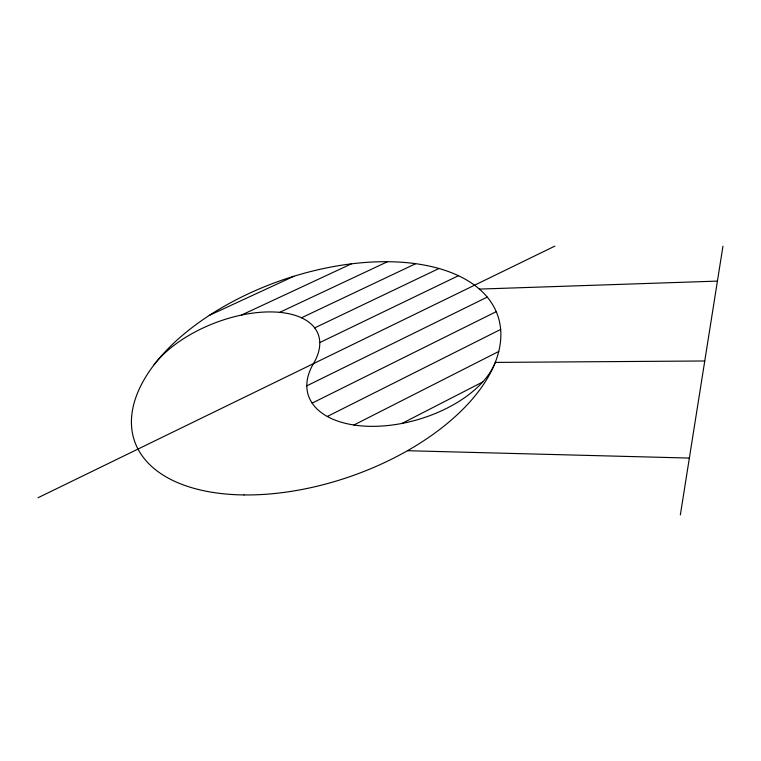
<?xml version="1.0" encoding="UTF-8"?>
<svg xmlns="http://www.w3.org/2000/svg" width="761" height="761" viewBox="0 0 761 761"><rect width="100%" height="100%" fill="white"/><g stroke="black" fill="none" stroke-linecap="round" stroke-linejoin="round"><path stroke-width="1.14" d="M680.353 514.893L722.95 246.25M401.998 423.43L482.693 381.974M353.884 425.019L498.788 351.439M327.259 416.495L500.662 329.427M312.115 403.13L496.22 311.668M306.797 385.837L487.211 297.123M38.05 497.723L554.874 246.107M319.772 342.593L458.369 275.748M314.664 327.896L438.869 268.547M301.47 317.794L415.563 263.744M279.668 312.352L387.349 261.774M241.494 315.064L351.287 263.915M209.389 315.339L293.87 276.291M479.306 289.094L717.423 281.104M704.762 360.98L495.297 362.407A98.359 54.878 -16.2 0 1 373.309 426.35A98.359 54.878 -16.2 0 1 313.456 363.644A92.918 47.62 -21.2 0 0 269.242 311.915A92.918 47.62 -21.2 0 0 154.093 364.719M407.535 450.721L689.361 458.065M244.005 494.935A192.143 103.953 -19.1 0 0 499.501 321.827A192.143 103.953 -19.1 0 0 204.909 318.317A192.143 103.953 -19.1 0 0 244.005 494.935"/></g></svg>
